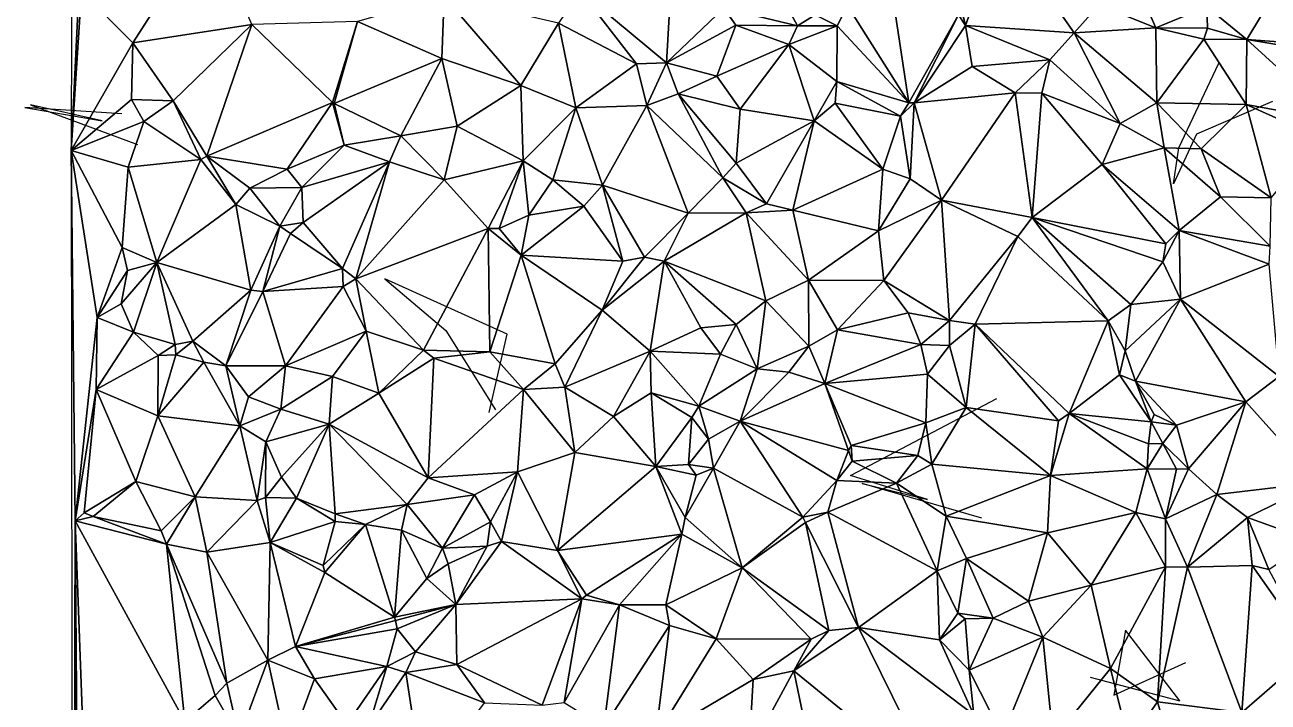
# Model space of a CAD drawing. Header units: metres. Extents: x -15.5 to 15, y -15 to 15.
# Drawn here: x -15.53 to -0.62, y -6.37 to 1.75 of the extents above; entities that cross this region are included whole.
import ezdxf

# ---------------------------------------------------------------- set-up
doc = ezdxf.new("R2010")
doc.units = ezdxf.units.M
doc.layers.add('CRACKS', color=1, linetype='Continuous')
doc.layers.add('STREET_MESH', color=7, linetype='Continuous')

msp = doc.modelspace()

# ---------------------------------------------------------------- linework, layer by layer
at = {"layer": 'CRACKS'}
for points in [[(-0.568, 0.831, 0.1), (-1.476, 0.439, 0.1), (-1.755, -0.157, 0.1), (-1.691, 0.275, 0.1), (-1.209, 1.292, 0.1)], [(-14.371, 0.685, 0.1), (-15.534, 0.759, 0.1), (-14.606, 0.598, 0.1), (-15.465, 0.791, 0.1), (-14.181, 0.317, 0.1)], [(-9.962, -2.895, 0.1), (-9.748, -1.957, 0.1), (-11.215, -1.294, 0.1), (-10.483, -1.914, 0.1), (-9.888, -2.865, 0.1)], [(-4.052, -4.164, 0.1), (-5.489, -3.748, 0.1), (-4.705, -3.939, 0.1), (-5.627, -3.653, 0.1), (-3.874, -2.73, 0.1)], [(-2.755, -6.07, 0.1), (-1.678, -6.352, 0.1), (-2.329, -5.506, 0.1), (-2.471, -6.283, 0.1), (-1.606, -5.893, 0.1)]]:
    msp.add_polyline3d(points, dxfattribs=at)
at = {"layer": 'STREET_MESH'}
for points in [[(-14.835, 3.229), (-14.961, 6.54), (-14.978, 0.244)], [(-14.853, 2.157), (-14.835, 3.229), (-14.978, 0.244)], [(-13.324, 2.963), (-14.853, 2.157), (-14.239, 1.536)], [(-12.812, 1.753), (-13.324, 2.963), (-14.239, 1.536)], [(-7.836, 1.294), (-7.741, 2.971), (-8.87, 2.16)], [(-7.147, 1.952), (-7.741, 2.971), (-7.836, 1.294)], [(-4.25, 1.744), (-3.83, 2.917), (-4.39, 2.313)], [(-4.25, 1.744), (-2.946, 1.656), (-3.83, 2.917)], [(-2.946, 1.656), (-2.651, 1.987), (-3.83, 2.917)], [(-6.266, 1.738), (-6.787, 2.707), (-7.147, 1.952)], [(-6.787, 2.707), (-6.266, 1.738), (-6.054, 1.87)], [(-5.666, 1.98), (-4.93, 0.817), (-5.148, 2.27)], [(-4.93, 0.817), (-4.334, 1.871), (-5.148, 2.27)], [(-4.334, 1.871), (-4.25, 1.744), (-4.39, 2.313)], [(-14.239, 1.536), (-14.853, 2.157), (-14.978, 0.244)], [(-10.505, 2.089), (-11.542, 1.79), (-10.532, 1.346)], [(-9.585, 1.025), (-10.505, 2.089), (-10.532, 1.346)], [(-9.585, 1.025), (-9.132, 1.769), (-10.505, 2.089)], [(-8.87, 2.16), (-9.132, 1.769), (-8.195, 1.281)], [(-7.836, 1.294), (-8.87, 2.16), (-8.195, 1.281)], [(-0.523, 2.164), (-1.353, 1.967), (-0.872, 1.573)], [(0.484, 1.474), (-0.523, 2.164), (-0.872, 1.573)], [(-7.147, 1.952), (-7.836, 1.294), (-7.006, 1.747)], [(-6.266, 1.738), (-7.147, 1.952), (-7.006, 1.747)], [(-6.054, 1.87), (-5.787, 1.738), (-5.666, 1.98)], [(-5.666, 1.98), (-5.787, 1.738), (-4.93, 0.817)], [(-2.946, 1.656), (-1.966, 1.716), (-2.651, 1.987)], [(-1.966, 1.716), (-2.036, 1.879), (-2.651, 1.987)], [(-1.353, 1.967), (-2.036, 1.879), (-1.966, 1.716)], [(-1.347, 1.71), (-1.353, 1.967), (-1.966, 1.716)], [(-1.353, 1.967), (-1.347, 1.71), (-0.872, 1.573)], [(-11.842, 0.82), (-11.542, 1.79), (-12.812, 1.753)], [(-11.542, 1.79), (-11.842, 0.82), (-11.821, 0.809)], [(-10.532, 1.346), (-11.542, 1.79), (-11.821, 0.809)], [(-6.054, 1.87), (-6.266, 1.738), (-5.787, 1.738)], [(-4.334, 1.871), (-4.93, 0.817), (-4.864, 0.817)], [(-4.25, 1.744), (-4.334, 1.871), (-4.864, 0.817)], [(-13.753, 0.841), (-12.812, 1.753), (-14.239, 1.536)], [(-13.351, 0.178), (-12.812, 1.753), (-13.753, 0.841)], [(-13.351, 0.178), (-11.842, 0.82), (-12.812, 1.753)], [(-9.132, 1.769), (-9.585, 1.025), (-8.923, 0.756)], [(-9.132, 1.769), (-8.923, 0.756), (-8.195, 1.281)], [(-7.836, 1.294), (-7.234, 1.135), (-7.006, 1.747)], [(-7.234, 1.135), (-6.367, 1.516), (-7.006, 1.747)], [(-6.367, 1.516), (-6.266, 1.738), (-7.006, 1.747)], [(-5.787, 1.738), (-6.367, 1.516), (-5.792, 1.07)], [(-5.787, 1.738), (-6.266, 1.738), (-6.367, 1.516)], [(-4.93, 0.817), (-5.787, 1.738), (-5.792, 1.07)], [(-4.17, 1.251), (-4.25, 1.744), (-4.864, 0.817)], [(-4.25, 1.744), (-4.17, 1.251), (-3.237, 1.331)], [(-2.946, 1.656), (-4.25, 1.744), (-3.237, 1.331)], [(-2.395, 0.567), (-2.946, 1.656), (-3.237, 1.331)], [(-1.966, 1.716), (-2.946, 1.656), (-1.953, 0.817)], [(-2.946, 1.656), (-2.395, 0.567), (-1.953, 0.817)], [(-1.388, 1.577), (-1.966, 1.716), (-1.953, 0.817)], [(-1.388, 1.577), (-1.347, 1.71), (-1.966, 1.716)], [(-1.347, 1.71), (-1.388, 1.577), (-0.872, 1.573)], [(-14.254, 0.856), (-14.239, 1.536), (-14.978, 0.244)], [(-14.254, 0.856), (-13.753, 0.841), (-14.239, 1.536)], [(-7.234, 1.135), (-6.953, 0.741), (-6.367, 1.516)], [(-6.367, 1.516), (-6.953, 0.741), (-6.065, 0.6)], [(-6.367, 1.516), (-6.065, 0.6), (-5.792, 1.07)], [(-0.88, 0.796), (-1.388, 1.577), (-1.953, 0.817)], [(-0.872, 1.573), (-1.388, 1.577), (-0.88, 0.796)], [(0.201, 0.596), (-0.872, 1.573), (-0.88, 0.796)], [(-0.872, 1.573), (0.201, 0.596), (0.469, 1.349)], [(0.484, 1.474), (-0.872, 1.573), (0.469, 1.349)], [(-11.023, 0.42), (-10.532, 1.346), (-11.821, 0.809)], [(-11.023, 0.42), (-10.348, 0.535), (-10.532, 1.346)], [(-10.348, 0.535), (-9.585, 1.025), (-10.532, 1.346)], [(-8.923, 0.756), (-8.071, 0.784), (-8.195, 1.281)], [(-8.071, 0.784), (-7.836, 1.294), (-8.195, 1.281)], [(-7.836, 1.294), (-8.071, 0.784), (-7.696, 0.922)], [(-7.234, 1.135), (-7.836, 1.294), (-7.696, 0.922)], [(-3.653, 0.934), (-4.17, 1.251), (-4.864, 0.817)], [(-4.17, 1.251), (-3.653, 0.934), (-3.237, 1.331)], [(-3.653, 0.934), (-3.332, 0.932), (-3.237, 1.331)], [(-3.332, 0.932), (-2.395, 0.567), (-3.237, 1.331)], [(-6.953, 0.741), (-7.234, 1.135), (-7.696, 0.922)], [(-6.065, 0.6), (-5.814, 0.813), (-5.792, 1.07)], [(-5.814, 0.813), (-5.027, 0.655), (-5.792, 1.07)], [(-5.027, 0.655), (-4.93, 0.817), (-5.792, 1.07)], [(-9.556, 0.121), (-9.585, 1.025), (-10.348, 0.535)], [(-9.585, 1.025), (-9.556, 0.121), (-8.923, 0.756)], [(-7.696, 0.922), (-8.071, 0.784), (-7.16, -0.082)], [(-7, 0.091), (-7.696, 0.922), (-7.16, -0.082)], [(-6.953, 0.741), (-7.696, 0.922), (-7, 0.091)], [(-3.653, 0.934), (-4.864, 0.817), (-4.538, -0.352)], [(-3.449, -0.558), (-3.653, 0.934), (-4.538, -0.352)], [(-3.653, 0.934), (-3.449, -0.558), (-3.332, 0.932)], [(-3.449, -0.558), (-2.611, 0.075), (-3.332, 0.932)], [(-2.611, 0.075), (-2.395, 0.567), (-3.332, 0.932)], [(-14.105, 0.59), (-14.254, 0.856), (-14.978, 0.244)], [(-14.254, 0.856), (-14.105, 0.59), (-13.753, 0.841)], [(-14.105, 0.59), (-13.423, 0.138), (-13.753, 0.841)], [(-13.423, 0.138), (-13.351, 0.178), (-13.753, 0.841)], [(-11.842, 0.82), (-13.351, 0.178), (-12.386, 0.019)], [(-11.701, 0.309), (-11.842, 0.82), (-12.386, 0.019)], [(-11.842, 0.82), (-11.701, 0.309), (-11.821, 0.809)], [(-11.701, 0.309), (-11.023, 0.42), (-11.821, 0.809)], [(-8.923, 0.756), (-9.556, 0.121), (-9.198, -0.108)], [(-8.605, -0.17), (-8.923, 0.756), (-9.198, -0.108)], [(-8.071, 0.784), (-8.923, 0.756), (-8.605, -0.17)], [(-7.575, -0.507), (-8.071, 0.784), (-8.605, -0.17)], [(-8.071, 0.784), (-7.575, -0.507), (-7.16, -0.082)], [(-5.242, 0.019), (-5.814, 0.813), (-6.065, 0.6)], [(-5.814, 0.813), (-5.242, 0.019), (-5.027, 0.655)], [(-4.93, 0.817), (-5.027, 0.655), (-4.864, 0.817)], [(-5.027, 0.655), (-4.913, -0.096), (-4.864, 0.817)], [(-4.864, 0.817), (-4.913, -0.096), (-4.538, -0.352)], [(-2.395, 0.567), (-1.867, 0.275), (-1.953, 0.817)], [(-1.422, 0.264), (-0.88, 0.796), (-1.953, 0.817)], [(-1.867, 0.275), (-1.422, 0.264), (-1.953, 0.817)], [(-1.422, 0.264), (-0.581, -0.322), (-0.88, 0.796)], [(-0.581, -0.322), (0.019, 0.393), (-0.88, 0.796)], [(0.019, 0.393), (0.201, 0.596), (-0.88, 0.796)], [(-6.953, 0.741), (-7, 0.091), (-6.065, 0.6)], [(-7, 0.091), (-6.636, -0.395), (-6.065, 0.6)], [(-6.636, -0.395), (-6.322, -0.471), (-6.065, 0.6)], [(-6.322, -0.471), (-5.242, 0.019), (-6.065, 0.6)], [(-5.242, 0.019), (-4.913, -0.096), (-5.027, 0.655)], [(-14.293, 0.045), (-14.105, 0.59), (-14.978, 0.244)], [(-13.423, 0.138), (-14.105, 0.59), (-14.293, 0.045)], [(-11.023, 0.42), (-10.502, -0.107), (-10.348, 0.535)], [(-10.502, -0.107), (-9.556, 0.121), (-10.348, 0.535)], [(-2.395, 0.567), (-2.611, 0.075), (-1.867, 0.275)], [(-12.211, -0.201), (-11.701, 0.309), (-12.386, 0.019)], [(-11.701, 0.309), (-12.211, -0.201), (-11.161, 0.109)], [(-11.023, 0.42), (-11.701, 0.309), (-11.161, 0.109)], [(-10.502, -0.107), (-11.023, 0.42), (-11.161, 0.109)], [(-14.96, -14.888), (-14.931, -4.197), (-14.978, 0.244)], [(-14.931, -4.197), (-14.667, -1.758), (-14.978, 0.244)], [(-14.368, -0.918), (-14.293, 0.045), (-14.978, 0.244)], [(-14.667, -1.758), (-14.368, -0.918), (-14.978, 0.244)], [(-13.351, 0.178), (-13.423, 0.138), (-13.004, -0.402)], [(-13.351, 0.178), (-12.834, -0.206), (-12.386, 0.019)], [(-12.834, -0.206), (-13.351, 0.178), (-13.004, -0.402)], [(-2.611, 0.075), (-1.686, -0.715), (-1.867, 0.275)], [(-1.867, 0.275), (-1.686, -0.715), (-1.188, -0.312)], [(-1.422, 0.264), (-1.867, 0.275), (-1.188, -0.312)], [(-0.581, -0.322), (-1.422, 0.264), (-1.188, -0.312)], [(-14.368, -0.918), (-13.95, -1.1), (-14.293, 0.045)], [(-13.95, -1.1), (-13.423, 0.138), (-14.293, 0.045)], [(-13.423, 0.138), (-13.95, -1.1), (-13.004, -0.402)], [(-12.834, -0.206), (-12.211, -0.201), (-12.386, 0.019)], [(-12.211, -0.201), (-12.193, -0.617), (-11.161, 0.109)], [(-11.161, 0.109), (-12.193, -0.617), (-11.722, -1.171)], [(-11.563, -1.294), (-11.161, 0.109), (-11.722, -1.171)], [(-11.563, -1.294), (-10.502, -0.107), (-11.161, 0.109)], [(-9.977, -0.69), (-9.556, 0.121), (-10.502, -0.107)], [(-9.843, -0.689), (-9.556, 0.121), (-9.977, -0.69)], [(-9.843, -0.689), (-9.487, -0.53), (-9.556, 0.121)], [(-9.556, 0.121), (-9.487, -0.53), (-9.198, -0.108)], [(-6.636, -0.395), (-7, 0.091), (-7.16, -0.082)], [(-5.242, 0.019), (-6.322, -0.471), (-5.293, -0.72)], [(-4.913, -0.096), (-5.242, 0.019), (-5.293, -0.72)], [(-1.846, -0.873), (-2.611, 0.075), (-3.449, -0.558)], [(-2.611, 0.075), (-1.846, -0.873), (-1.686, -0.715)], [(-9.977, -0.69), (-10.502, -0.107), (-11.563, -1.294)], [(-9.487, -0.53), (-8.829, -0.424), (-9.198, -0.108)], [(-8.829, -0.424), (-8.605, -0.17), (-9.198, -0.108)], [(-7.575, -0.507), (-6.882, -0.505), (-7.16, -0.082)], [(-6.882, -0.505), (-6.636, -0.395), (-7.16, -0.082)], [(-4.913, -0.096), (-5.293, -0.72), (-4.538, -0.352)], [(-12.473, -0.662), (-12.834, -0.206), (-13.004, -0.402)], [(-12.834, -0.206), (-12.473, -0.662), (-12.211, -0.201)], [(-12.473, -0.662), (-12.193, -0.617), (-12.211, -0.201)], [(-8.829, -0.424), (-8.361, -1.082), (-8.605, -0.17)], [(-7.575, -0.507), (-8.605, -0.17), (-8.099, -1.033)], [(-8.605, -0.17), (-8.361, -1.082), (-8.099, -1.033)], [(-13.95, -1.1), (-12.824, -1.432), (-13.004, -0.402)], [(-12.824, -1.432), (-12.473, -0.662), (-13.004, -0.402)], [(-8.361, -1.082), (-8.829, -0.424), (-9.581, -1.009)], [(-8.829, -0.424), (-9.487, -0.53), (-9.581, -1.009)], [(-6.322, -0.471), (-6.636, -0.395), (-6.882, -0.505)], [(-5.293, -0.72), (-5.228, -1.316), (-4.538, -0.352)], [(-5.228, -1.316), (-4.439, -1.793), (-4.538, -0.352)], [(-3.621, -0.785), (-3.449, -0.558), (-4.538, -0.352)], [(-4.439, -1.793), (-3.621, -0.785), (-4.538, -0.352)], [(-1.188, -0.312), (-1.686, -0.715), (-0.594, -0.904)], [(-0.581, -0.322), (-1.188, -0.312), (-0.594, -0.904)], [(-9.487, -0.53), (-9.843, -0.689), (-9.581, -1.009)], [(-7.866, -1.084), (-7.575, -0.507), (-8.099, -1.033)], [(-7.866, -1.084), (-6.644, -1.556), (-6.882, -0.505)], [(-7.575, -0.507), (-7.866, -1.084), (-6.882, -0.505)], [(-6.322, -0.471), (-6.882, -0.505), (-6.133, -1.311)], [(-6.882, -0.505), (-6.644, -1.556), (-6.133, -1.311)], [(-5.293, -0.72), (-6.322, -0.471), (-6.133, -1.311)], [(-2.537, -1.798), (-3.449, -0.558), (-3.621, -0.785)], [(-1.846, -0.873), (-3.449, -0.558), (-1.882, -1.092)], [(-3.449, -0.558), (-2.267, -1.603), (-1.882, -1.092)], [(-2.537, -1.798), (-2.267, -1.603), (-3.449, -0.558)], [(-12.473, -0.662), (-12.824, -1.432), (-12.677, -1.445)], [(-12.347, -0.751), (-12.473, -0.662), (-12.677, -1.445)], [(-12.473, -0.662), (-12.347, -0.751), (-12.193, -0.617)], [(-12.193, -0.617), (-12.347, -0.751), (-11.722, -1.171)], [(-10.751, -2.15), (-9.977, -0.69), (-11.563, -1.294)], [(-9.955, -2.169), (-9.977, -0.69), (-10.751, -2.15)], [(-9.843, -0.689), (-9.977, -0.69), (-9.581, -1.009)], [(-9.977, -0.69), (-9.955, -2.169), (-9.581, -1.009)], [(-5.228, -1.316), (-5.293, -0.72), (-6.133, -1.311)], [(-1.67, -1.537), (-1.686, -0.715), (-1.882, -1.092)], [(-1.686, -0.715), (-1.846, -0.873), (-1.882, -1.092)], [(-1.686, -0.715), (-0.608, -1.12), (-0.594, -0.904)], [(-0.608, -1.12), (-1.686, -0.715), (-1.67, -1.537)], [(-12.347, -0.751), (-12.677, -1.445), (-11.722, -1.171)], [(-4.439, -1.793), (-4.133, -1.836), (-3.621, -0.785)], [(-4.133, -1.836), (-2.537, -1.798), (-3.621, -0.785)], [(-14.301, -1.193), (-14.368, -0.918), (-14.667, -1.758)], [(-13.95, -1.1), (-14.368, -0.918), (-14.301, -1.193)], [(-9.955, -2.169), (-9.171, -2.315), (-9.581, -1.009)], [(-9.581, -1.009), (-9.171, -2.315), (-8.607, -1.669)], [(-8.361, -1.082), (-9.581, -1.009), (-8.607, -1.669)], [(-7.866, -1.084), (-8.099, -1.033), (-8.607, -1.669)], [(-8.099, -1.033), (-8.361, -1.082), (-8.607, -1.669)], [(-14.378, -1.592), (-13.95, -1.1), (-14.301, -1.193)], [(-13.95, -1.1), (-14.378, -1.592), (-14.232, -1.935)], [(-13.73, -2.083), (-13.95, -1.1), (-14.232, -1.935)], [(-12.824, -1.432), (-13.95, -1.1), (-13.519, -2.042)], [(-13.95, -1.1), (-13.73, -2.083), (-13.519, -2.042)], [(-12.677, -1.445), (-11.715, -1.387), (-11.722, -1.171)], [(-11.715, -1.387), (-11.563, -1.294), (-11.722, -1.171)], [(-8.03, -2.161), (-7.866, -1.084), (-8.607, -1.669)], [(-7.866, -1.084), (-8.03, -2.161), (-7.423, -1.88)], [(-7.002, -1.841), (-7.866, -1.084), (-7.423, -1.88)], [(-6.644, -1.556), (-7.866, -1.084), (-7.002, -1.841)], [(-2.267, -1.603), (-1.67, -1.537), (-1.882, -1.092)], [(-0.486, -2.464), (-0.608, -1.12), (-1.67, -1.537)], [(-14.378, -1.592), (-14.301, -1.193), (-14.667, -1.758)], [(-11.563, -1.294), (-11.715, -1.387), (-11.441, -1.922)], [(-10.751, -2.15), (-11.563, -1.294), (-11.441, -1.922)], [(-6.644, -1.556), (-6.127, -2.103), (-6.133, -1.311)], [(-6.127, -2.103), (-5.783, -1.904), (-6.133, -1.311)], [(-5.783, -1.904), (-5.228, -1.316), (-6.133, -1.311)], [(-5.783, -1.904), (-4.938, -1.7), (-5.228, -1.316)], [(-4.938, -1.7), (-4.439, -1.793), (-5.228, -1.316)], [(-13.124, -2.338), (-12.824, -1.432), (-13.519, -2.042)], [(-12.824, -1.432), (-13.124, -2.338), (-12.677, -1.445)], [(-13.124, -2.338), (-12.407, -2.336), (-12.677, -1.445)], [(-12.407, -2.336), (-11.715, -1.387), (-12.677, -1.445)], [(-11.715, -1.387), (-12.407, -2.336), (-11.441, -1.922)], [(-14.232, -1.935), (-14.378, -1.592), (-14.667, -1.758)], [(-6.644, -1.556), (-7.002, -1.841), (-6.747, -2.375)], [(-6.127, -2.103), (-6.644, -1.556), (-6.747, -2.375)], [(-2.332, -2.158), (-2.267, -1.603), (-2.537, -1.798)], [(-2.332, -2.158), (-2.211, -2.521), (-1.67, -1.537)], [(-2.267, -1.603), (-2.332, -2.158), (-1.67, -1.537)], [(-1.67, -1.537), (-2.211, -2.521), (-0.887, -2.77)], [(-0.486, -2.464), (-1.67, -1.537), (-0.887, -2.77)], [(-14.677, -2.62), (-14.667, -1.758), (-14.931, -4.197)], [(-14.677, -2.62), (-14.232, -1.935), (-14.667, -1.758)], [(-9.171, -2.315), (-9.056, -2.593), (-8.607, -1.669)], [(-9.056, -2.593), (-8.03, -2.161), (-8.607, -1.669)], [(-4.786, -2.08), (-4.938, -1.7), (-5.783, -1.904)], [(-4.439, -1.793), (-4.938, -1.7), (-4.786, -2.08)], [(-13.936, -2.214), (-14.232, -1.935), (-14.677, -2.62)], [(-13.73, -2.083), (-14.232, -1.935), (-13.936, -2.214)], [(-11.441, -1.922), (-12.407, -2.336), (-11.841, -2.464)], [(-11.286, -2.666), (-11.441, -1.922), (-11.841, -2.464)], [(-11.286, -2.666), (-10.751, -2.15), (-11.441, -1.922)], [(-8.03, -2.161), (-7.187, -2.199), (-7.423, -1.88)], [(-7.187, -2.199), (-7.002, -1.841), (-7.423, -1.88)], [(-7.002, -1.841), (-7.187, -2.199), (-6.747, -2.375)], [(-5.783, -1.904), (-6.127, -2.103), (-5.937, -2.549)], [(-4.786, -2.08), (-5.783, -1.904), (-5.937, -2.549)], [(-4.442, -2.095), (-4.439, -1.793), (-4.786, -2.08)], [(-4.439, -1.793), (-4.442, -2.095), (-4.133, -1.836)], [(-4.133, -1.836), (-4.442, -2.095), (-4.243, -2.837)], [(-3.134, -2.996), (-4.133, -1.836), (-4.243, -2.837)], [(-4.133, -1.836), (-3.005, -2.907), (-2.537, -1.798)], [(-3.005, -2.907), (-4.133, -1.836), (-3.134, -2.996)], [(-2.537, -1.798), (-3.005, -2.907), (-2.4, -2.447)], [(-2.332, -2.158), (-2.537, -1.798), (-2.4, -2.447)], [(-13.724, -2.207), (-13.73, -2.083), (-13.936, -2.214)], [(-13.73, -2.083), (-13.724, -2.207), (-13.519, -2.042)], [(-13.724, -2.207), (-13.388, -2.292), (-13.519, -2.042)], [(-13.388, -2.292), (-13.124, -2.338), (-13.519, -2.042)], [(-4.703, -2.439), (-4.786, -2.08), (-5.937, -2.549)], [(-4.442, -2.095), (-4.786, -2.08), (-4.703, -2.439)], [(-13.937, -2.937), (-13.936, -2.214), (-14.677, -2.62)], [(-13.937, -2.937), (-13.724, -2.207), (-13.936, -2.214)], [(-13.724, -2.207), (-13.937, -2.937), (-13.388, -2.292)], [(-10.751, -2.15), (-11.286, -2.666), (-10.629, -2.245)], [(-9.955, -2.169), (-10.751, -2.15), (-10.629, -2.245)], [(-9.553, -2.622), (-9.955, -2.169), (-10.629, -2.245)], [(-9.171, -2.315), (-9.955, -2.169), (-9.553, -2.622)], [(-8.03, -2.161), (-9.056, -2.593), (-8.473, -2.946)], [(-8.02, -2.659), (-8.03, -2.161), (-8.473, -2.946)], [(-7.187, -2.199), (-8.03, -2.161), (-7.449, -2.819)], [(-8.03, -2.161), (-8.02, -2.659), (-7.449, -2.819)], [(-6.747, -2.375), (-7.187, -2.199), (-7.449, -2.819)], [(-6.37, -2.414), (-6.127, -2.103), (-6.747, -2.375)], [(-6.127, -2.103), (-6.37, -2.414), (-5.937, -2.549)], [(-4.442, -2.095), (-4.703, -2.439), (-4.243, -2.837)], [(-2.211, -2.521), (-2.332, -2.158), (-2.4, -2.447)], [(-13.937, -2.937), (-12.954, -3.058), (-13.388, -2.292)], [(-12.954, -3.058), (-13.124, -2.338), (-13.388, -2.292)], [(-12.407, -2.336), (-13.124, -2.338), (-12.85, -2.708)], [(-13.124, -2.338), (-12.954, -3.058), (-12.85, -2.708)], [(-12.407, -2.336), (-12.85, -2.708), (-12.464, -2.858)], [(-11.841, -2.464), (-12.407, -2.336), (-12.464, -2.858)], [(-11.286, -2.666), (-10.697, -3.68), (-10.629, -2.245)], [(-10.697, -3.68), (-9.553, -2.622), (-10.629, -2.245)], [(-9.056, -2.593), (-9.171, -2.315), (-9.553, -2.622)], [(-6.953, -3), (-6.747, -2.375), (-7.449, -2.819)], [(-6.953, -3), (-6.37, -2.414), (-6.747, -2.375)], [(-11.881, -3.036), (-11.841, -2.464), (-12.464, -2.858)], [(-11.881, -3.036), (-11.286, -2.666), (-11.841, -2.464)], [(-5.937, -2.549), (-6.37, -2.414), (-6.953, -3)], [(-4.724, -3.022), (-4.703, -2.439), (-5.937, -2.549)], [(-4.703, -2.439), (-4.724, -3.022), (-4.243, -2.837)], [(-3.005, -2.907), (-2.022, -3.009), (-2.4, -2.447)], [(-2.022, -3.009), (-2.211, -2.521), (-2.4, -2.447)], [(-0.887, -2.77), (-2.211, -2.521), (-1.716, -3.05)], [(-2.211, -2.521), (-1.984, -2.92), (-1.716, -3.05)], [(-2.022, -3.009), (-1.984, -2.92), (-2.211, -2.521)], [(-0.486, -2.464), (-0.887, -2.77), (-0.017, -3.735)], [(-14.823, -4.099), (-14.677, -2.62), (-14.931, -4.197)], [(-14.823, -4.099), (-14.204, -3.725), (-14.677, -2.62)], [(-14.204, -3.725), (-13.937, -2.937), (-14.677, -2.62)], [(-11.286, -2.666), (-11.881, -3.036), (-10.697, -3.68)], [(-9.624, -3.608), (-9.553, -2.622), (-10.697, -3.68)], [(-9.553, -2.622), (-9.624, -3.608), (-8.936, -3.376)], [(-9.056, -2.593), (-9.553, -2.622), (-8.936, -3.376)], [(-8.473, -2.946), (-9.056, -2.593), (-8.936, -3.376)], [(-7.966, -3.542), (-8.02, -2.659), (-8.473, -2.946)], [(-8.02, -2.659), (-7.534, -2.957), (-7.449, -2.819)], [(-7.966, -3.542), (-7.534, -2.957), (-8.02, -2.659)], [(-5.651, -3.354), (-5.937, -2.549), (-6.953, -3)], [(-5.937, -2.549), (-5.651, -3.354), (-5.62, -3.294)], [(-4.724, -3.022), (-5.937, -2.549), (-5.62, -3.294)], [(-12.85, -2.708), (-12.954, -3.058), (-12.464, -2.858)], [(-7.534, -2.957), (-7.334, -3.215), (-7.449, -2.819)], [(-7.334, -3.215), (-6.953, -3), (-7.449, -2.819)], [(-1.574, -3.573), (-0.887, -2.77), (-1.716, -3.05)], [(-0.887, -2.77), (-1.574, -3.573), (-1.233, -3.878)], [(-0.017, -3.735), (-0.887, -2.77), (-1.233, -3.878)], [(-13.937, -2.937), (-14.204, -3.725), (-13.492, -3.906)], [(-12.954, -3.058), (-13.937, -2.937), (-13.492, -3.906)], [(-12.954, -3.058), (-12.643, -3.247), (-12.464, -2.858)], [(-12.643, -3.247), (-11.881, -3.036), (-12.464, -2.858)], [(-7.966, -3.542), (-8.473, -2.946), (-8.936, -3.376)], [(-7.966, -3.542), (-7.574, -3.52), (-7.534, -2.957)], [(-7.534, -2.957), (-7.574, -3.52), (-7.334, -3.215)], [(-4.724, -3.022), (-4.654, -3.516), (-4.243, -2.837)], [(-4.654, -3.516), (-3.229, -3.652), (-4.243, -2.837)], [(-3.229, -3.652), (-3.134, -2.996), (-4.243, -2.837)], [(-3.229, -3.652), (-3.005, -2.907), (-3.134, -2.996)], [(-3.005, -2.907), (-3.229, -3.652), (-2.069, -3.57)], [(-2.052, -3.274), (-3.005, -2.907), (-2.069, -3.57)], [(-2.052, -3.274), (-2.022, -3.009), (-3.005, -2.907)], [(-1.984, -2.92), (-2.022, -3.009), (-1.716, -3.05)], [(-12.747, -3.953), (-12.954, -3.058), (-13.492, -3.906)], [(-12.954, -3.058), (-12.747, -3.953), (-12.643, -3.247)], [(-11.881, -3.036), (-12.643, -3.247), (-12.453, -3.672)], [(-11.881, -3.036), (-12.453, -3.672), (-12.274, -3.925)], [(-11.812, -4.112), (-11.881, -3.036), (-12.274, -3.925)], [(-11.881, -3.036), (-10.947, -3.998), (-10.697, -3.68)], [(-11.812, -4.112), (-10.947, -3.998), (-11.881, -3.036)], [(-7.334, -3.215), (-7.274, -3.565), (-6.953, -3)], [(-7.274, -3.565), (-6.202, -4.15), (-6.953, -3)], [(-5.651, -3.354), (-6.953, -3), (-5.793, -3.71)], [(-6.953, -3), (-6.202, -4.15), (-5.793, -3.71)], [(-4.724, -3.022), (-5.62, -3.294), (-4.819, -3.412)], [(-4.654, -3.516), (-4.724, -3.022), (-4.819, -3.412)], [(-2.022, -3.009), (-2.052, -3.274), (-1.881, -3.267)], [(-2.022, -3.009), (-1.881, -3.267), (-1.716, -3.05)], [(-1.881, -3.267), (-1.574, -3.573), (-1.716, -3.05)], [(-12.747, -3.953), (-12.647, -3.916), (-12.643, -3.247)], [(-12.643, -3.247), (-12.647, -3.916), (-12.453, -3.672)], [(-7.574, -3.52), (-7.274, -3.565), (-7.334, -3.215)], [(-1.718, -3.575), (-1.881, -3.267), (-2.069, -3.57)], [(-1.881, -3.267), (-2.052, -3.274), (-2.069, -3.57)], [(-1.718, -3.575), (-1.574, -3.573), (-1.881, -3.267)], [(-9.624, -3.608), (-9.142, -4.551), (-8.936, -3.376)], [(-9.142, -4.551), (-7.966, -3.542), (-8.936, -3.376)], [(-5.61, -3.479), (-5.651, -3.354), (-5.793, -3.71)], [(-5.651, -3.354), (-5.61, -3.479), (-5.62, -3.294)], [(-5.62, -3.294), (-5.61, -3.479), (-4.819, -3.412)], [(-5.61, -3.479), (-5.076, -3.742), (-4.819, -3.412)], [(-5.076, -3.742), (-4.654, -3.516), (-4.819, -3.412)], [(-7.651, -4.356), (-7.966, -3.542), (-9.142, -4.551)], [(-7.574, -3.52), (-7.966, -3.542), (-7.48, -3.648)], [(-7.966, -3.542), (-7.612, -4.157), (-7.48, -3.648)], [(-7.612, -4.157), (-7.966, -3.542), (-7.651, -4.356)], [(-7.612, -4.157), (-7.274, -3.565), (-7.48, -3.648)], [(-7.274, -3.565), (-7.612, -4.157), (-6.928, -4.76)], [(-7.274, -3.565), (-7.574, -3.52), (-7.48, -3.648)], [(-6.202, -4.15), (-7.274, -3.565), (-6.928, -4.76)], [(-5.076, -3.742), (-5.61, -3.479), (-5.793, -3.71)], [(-5.076, -3.742), (-4.481, -4.141), (-4.654, -3.516)], [(-4.654, -3.516), (-4.481, -4.141), (-3.229, -3.652)], [(-2.069, -3.57), (-3.229, -3.652), (-2.204, -4.095)], [(-1.851, -4.173), (-2.069, -3.57), (-2.204, -4.095)], [(-1.718, -3.575), (-2.069, -3.57), (-1.851, -4.173)], [(-1.233, -3.878), (-1.574, -3.573), (-1.851, -4.173)], [(-1.574, -3.573), (-1.718, -3.575), (-1.851, -4.173)], [(-14.823, -4.099), (-14.714, -4.142), (-14.204, -3.725)], [(-14.714, -4.142), (-13.9, -4.316), (-14.204, -3.725)], [(-14.204, -3.725), (-13.9, -4.316), (-13.492, -3.906)], [(-12.453, -3.672), (-12.647, -3.916), (-12.274, -3.925)], [(-10.947, -3.998), (-10.138, -3.882), (-10.697, -3.68)], [(-10.138, -3.882), (-9.624, -3.608), (-10.697, -3.68)], [(-10.138, -3.882), (-9.948, -4.207), (-9.624, -3.608)], [(-9.624, -3.608), (-9.948, -4.207), (-9.816, -4.441)], [(-9.142, -4.551), (-9.624, -3.608), (-9.816, -4.441)], [(-6.202, -4.15), (-5.899, -4.092), (-5.793, -3.71)], [(-5.899, -4.092), (-5.076, -3.742), (-5.793, -3.71)], [(-4.481, -4.141), (-3.267, -4.34), (-3.229, -3.652)], [(-3.229, -3.652), (-3.267, -4.34), (-2.204, -4.095)], [(-5.076, -3.742), (-5.899, -4.092), (-4.587, -4.793)], [(-4.481, -4.141), (-5.076, -3.742), (-4.587, -4.793)], [(-0.017, -3.735), (-1.233, -3.878), (-0.867, -4.155)], [(-0.102, -4.43), (-0.017, -3.735), (-0.867, -4.155)], [(-13.492, -3.906), (-13.9, -4.316), (-13.833, -4.475)], [(-13.492, -3.906), (-13.833, -4.475), (-13.349, -4.569)], [(-12.747, -3.953), (-13.492, -3.906), (-13.349, -4.569)], [(-12.591, -4.455), (-12.747, -3.953), (-13.349, -4.569)], [(-12.647, -3.916), (-12.747, -3.953), (-12.591, -4.455)], [(-12.274, -3.925), (-12.647, -3.916), (-12.591, -4.455)], [(-11.811, -4.203), (-12.274, -3.925), (-12.591, -4.455)], [(-11.811, -4.203), (-11.812, -4.112), (-12.274, -3.925)], [(-10.947, -3.998), (-11.812, -4.112), (-11.449, -4.239)], [(-11.014, -4.307), (-10.947, -3.998), (-11.449, -4.239)], [(-11.014, -4.307), (-10.522, -4.523), (-10.947, -3.998)], [(-10.947, -3.998), (-10.522, -4.523), (-10.138, -3.882)], [(-10.522, -4.523), (-9.948, -4.207), (-10.138, -3.882)], [(-1.233, -3.878), (-1.851, -4.173), (-1.586, -4.749)], [(-1.233, -3.878), (-1.586, -4.749), (-0.867, -4.155)], [(-14.714, -4.142), (-14.823, -4.099), (-14.931, -4.197)], [(-13.833, -4.475), (-14.714, -4.142), (-14.931, -4.197)], [(-13.9, -4.316), (-14.714, -4.142), (-13.833, -4.475)], [(-11.812, -4.112), (-11.811, -4.203), (-11.449, -4.239)], [(-7.612, -4.157), (-7.651, -4.356), (-6.928, -4.76)], [(-6.168, -4.215), (-6.202, -4.15), (-6.928, -4.76)], [(-6.168, -4.215), (-5.899, -4.092), (-6.202, -4.15)], [(-5.899, -4.092), (-6.168, -4.215), (-5.531, -5.472)], [(-4.587, -4.793), (-5.899, -4.092), (-5.531, -5.472)], [(-4.481, -4.141), (-4.587, -4.793), (-4.239, -4.646)], [(-3.267, -4.34), (-4.481, -4.141), (-4.239, -4.646)], [(-3.267, -4.34), (-2.741, -4.968), (-2.204, -4.095)], [(-2.741, -4.968), (-1.851, -4.746), (-2.204, -4.095)], [(-1.851, -4.746), (-1.851, -4.173), (-2.204, -4.095)], [(-1.851, -4.173), (-1.851, -4.746), (-1.586, -4.749)], [(-1.586, -4.749), (-0.811, -4.732), (-0.867, -4.155)], [(-0.811, -4.732), (-0.611, -4.778), (-0.867, -4.155)], [(-0.611, -4.778), (-0.102, -4.43), (-0.867, -4.155)], [(-14.89, -9.329), (-14.931, -4.197), (-14.96, -14.888)], [(-14.931, -4.197), (-14.89, -9.329), (-14.823, -7.113)], [(-13.614, -6.599), (-14.931, -4.197), (-14.823, -7.113)], [(-13.614, -6.599), (-13.833, -4.475), (-14.931, -4.197)], [(-11.954, -4.73), (-11.811, -4.203), (-12.591, -4.455)], [(-11.811, -4.203), (-11.954, -4.73), (-11.449, -4.239)], [(-11.954, -4.73), (-11.936, -4.814), (-11.449, -4.239)], [(-11.449, -4.239), (-11.936, -4.814), (-11.098, -5.348)], [(-11.014, -4.307), (-11.449, -4.239), (-11.098, -5.348)], [(-10.711, -4.885), (-11.014, -4.307), (-11.098, -5.348)], [(-10.522, -4.523), (-11.014, -4.307), (-10.711, -4.885)], [(-9.948, -4.207), (-10.522, -4.523), (-9.986, -4.499)], [(-9.948, -4.207), (-9.986, -4.499), (-9.816, -4.441)], [(-5.888, -5.511), (-6.168, -4.215), (-6.928, -4.76)], [(-6.168, -4.215), (-5.888, -5.511), (-5.531, -5.472)], [(-12.62, -5.865), (-12.591, -4.455), (-13.349, -4.569)], [(-12.62, -5.865), (-12.288, -5.7), (-12.591, -4.455)], [(-12.288, -5.7), (-11.936, -4.814), (-12.591, -4.455)], [(-11.936, -4.814), (-11.954, -4.73), (-12.591, -4.455)], [(-10.362, -5.2), (-8.853, -5.129), (-9.816, -4.441)], [(-9.986, -4.499), (-10.362, -5.2), (-9.816, -4.441)], [(-8.853, -5.129), (-9.142, -4.551), (-9.816, -4.441)], [(-8.794, -5.085), (-7.651, -4.356), (-9.142, -4.551)], [(-7.651, -4.356), (-8.794, -5.085), (-8.398, -5.201)], [(-7.843, -5.201), (-7.651, -4.356), (-8.398, -5.201)], [(-6.928, -4.76), (-7.651, -4.356), (-7.843, -5.201)], [(-3.493, -5.16), (-3.267, -4.34), (-4.239, -4.646)], [(-3.267, -4.34), (-3.493, -5.16), (-2.741, -4.968)], [(-13.833, -4.475), (-13.109, -6.142), (-13.349, -4.569)], [(-13.614, -6.599), (-13.252, -6.287), (-13.833, -4.475)], [(-13.252, -6.287), (-13.109, -6.142), (-13.833, -4.475)], [(-13.109, -6.142), (-12.62, -5.865), (-13.349, -4.569)], [(-10.457, -4.709), (-10.522, -4.523), (-10.711, -4.885)], [(-9.986, -4.499), (-10.522, -4.523), (-10.457, -4.709)], [(-9.986, -4.499), (-10.457, -4.709), (-10.362, -5.2)], [(-8.853, -5.129), (-8.794, -5.085), (-9.142, -4.551)], [(-10.457, -4.709), (-10.711, -4.885), (-10.362, -5.2)], [(-7.24, -5.609), (-6.928, -4.76), (-7.843, -5.201)], [(-6.928, -4.76), (-7.24, -5.609), (-6.102, -5.613)], [(-5.888, -5.511), (-6.928, -4.76), (-6.102, -5.613)], [(-4.239, -4.646), (-4.587, -4.793), (-4.342, -5.302)], [(-4.239, -4.646), (-4.342, -5.302), (-3.916, -5.363)], [(-3.493, -5.16), (-4.239, -4.646), (-3.916, -5.363)], [(-1.851, -4.746), (-2.741, -4.968), (-2.511, -5.964)], [(-1.945, -6.363), (-1.851, -4.746), (-2.511, -5.964)], [(-1.851, -4.746), (-1.945, -6.363), (-1.586, -4.749)], [(-1.945, -6.363), (-0.934, -6.494), (-1.586, -4.749)], [(-0.934, -6.494), (-0.811, -4.732), (-1.586, -4.749)], [(-0.811, -4.732), (-0.934, -6.494), (-0.085, -5.757)], [(-0.611, -4.778), (-0.811, -4.732), (-0.085, -5.757)], [(-11.936, -4.814), (-12.288, -5.7), (-11.098, -5.348)], [(-10.362, -5.2), (-10.711, -4.885), (-11.098, -5.348)], [(-4.559, -5.621), (-4.587, -4.793), (-5.531, -5.472)], [(-4.587, -4.793), (-4.559, -5.621), (-4.342, -5.302)], [(-2.741, -4.968), (-3.493, -5.16), (-3.321, -5.591)], [(-2.741, -4.968), (-3.321, -5.591), (-2.511, -5.964)], [(-11.088, -5.39), (-10.362, -5.2), (-11.098, -5.348)], [(-11.088, -5.39), (-11.069, -5.489), (-10.362, -5.2)], [(-11.069, -5.489), (-10.848, -5.767), (-10.362, -5.2)], [(-10.362, -5.2), (-10.848, -5.767), (-10.35, -5.919)], [(-8.853, -5.129), (-10.362, -5.2), (-10.35, -5.919)], [(-9.327, -6.405), (-8.853, -5.129), (-10.35, -5.919)], [(-9.327, -6.405), (-9.062, -6.373), (-8.853, -5.129)], [(-8.853, -5.129), (-9.062, -6.373), (-8.398, -5.201)], [(-9.062, -6.373), (-8.587, -6.669), (-8.398, -5.201)], [(-8.794, -5.085), (-8.853, -5.129), (-8.398, -5.201)], [(-8.587, -6.669), (-7.799, -5.448), (-8.398, -5.201)], [(-7.799, -5.448), (-7.843, -5.201), (-8.398, -5.201)], [(-7.799, -5.448), (-7.24, -5.609), (-7.843, -5.201)], [(-3.321, -5.591), (-3.493, -5.16), (-3.916, -5.363)], [(-12.288, -5.7), (-11.088, -5.39), (-11.098, -5.348)], [(-4.559, -5.621), (-4.252, -5.371), (-4.342, -5.302)], [(-4.342, -5.302), (-4.252, -5.371), (-3.916, -5.363)], [(-4.252, -5.371), (-4.205, -5.985), (-3.916, -5.363)], [(-4.205, -5.985), (-3.321, -5.591), (-3.916, -5.363)], [(-11.069, -5.489), (-11.088, -5.39), (-12.288, -5.7)], [(-11.069, -5.489), (-12.288, -5.7), (-11.193, -5.941)], [(-10.848, -5.767), (-11.069, -5.489), (-11.193, -5.941)], [(-7.799, -5.448), (-8.587, -6.669), (-7.97, -6.787)], [(-7.24, -5.609), (-7.799, -5.448), (-7.97, -6.787)], [(-4.582, -7.404), (-5.531, -5.472), (-6.308, -5.992)], [(-5.531, -5.472), (-5.888, -5.511), (-6.308, -5.992)], [(-5.888, -5.511), (-6.102, -5.613), (-6.308, -5.992)], [(-4.151, -6.52), (-5.531, -5.472), (-4.582, -7.404)], [(-4.151, -6.52), (-4.559, -5.621), (-5.531, -5.472)], [(-4.252, -5.371), (-4.559, -5.621), (-4.205, -5.985)], [(-6.798, -6.098), (-7.24, -5.609), (-7.97, -6.787)], [(-6.102, -5.613), (-7.24, -5.609), (-6.798, -6.098)], [(-6.102, -5.613), (-6.798, -6.098), (-6.308, -5.992)], [(-4.559, -5.621), (-4.151, -6.52), (-4.205, -5.985)], [(-3.804, -6.774), (-3.321, -5.591), (-4.205, -5.985)], [(-3.321, -5.591), (-3.804, -6.774), (-3.196, -6.816)], [(-2.511, -5.964), (-3.321, -5.591), (-3.196, -6.816)], [(-12.288, -5.7), (-12.62, -5.865), (-12.058, -6.09)], [(-11.193, -5.941), (-12.288, -5.7), (-12.058, -6.09)], [(-10.965, -6.015), (-10.848, -5.767), (-11.193, -5.941)], [(-10.848, -5.767), (-10.965, -6.015), (-10.35, -5.919)], [(-0.934, -6.494), (-0.67, -7.103), (-0.085, -5.757)], [(-0.67, -7.103), (-0.304, -7.322), (-0.085, -5.757)], [(-12.62, -5.865), (-13.109, -6.142), (-12.963, -6.792)], [(-12.62, -5.865), (-12.963, -6.792), (-12.378, -6.954)], [(-12.62, -5.865), (-12.378, -6.954), (-12.058, -6.09)], [(-11.67, -6.635), (-11.193, -5.941), (-12.058, -6.09)], [(-11.67, -6.635), (-11.413, -6.669), (-11.193, -5.941)], [(-11.413, -6.669), (-10.965, -6.015), (-11.193, -5.941)], [(-10.965, -6.015), (-10.019, -6.376), (-10.35, -5.919)], [(-10.019, -6.376), (-9.327, -6.405), (-10.35, -5.919)], [(-2.291, -6.855), (-2.511, -5.964), (-3.196, -6.816)], [(-2.291, -6.855), (-1.945, -6.363), (-2.511, -5.964)], [(-12.378, -6.954), (-11.67, -6.635), (-12.058, -6.09)], [(-10.965, -6.015), (-11.413, -6.669), (-10.757, -7.365)], [(-10.019, -6.376), (-10.965, -6.015), (-10.757, -7.365)], [(-6.849, -6.99), (-6.798, -6.098), (-7.97, -6.787)], [(-6.798, -6.098), (-6.849, -6.99), (-6.308, -5.992)], [(-6.849, -6.99), (-5.961, -7.672), (-6.308, -5.992)], [(-5.961, -7.672), (-4.582, -7.404), (-6.308, -5.992)], [(-4.151, -6.52), (-3.804, -6.774), (-4.205, -5.985)], [(-13.109, -6.142), (-13.252, -6.287), (-12.963, -6.792)], [(-13.252, -6.287), (-13.614, -6.599), (-12.963, -6.792)], [(-2.291, -6.855), (-1.772, -6.964), (-1.945, -6.363)], [(-1.945, -6.363), (-1.772, -6.964), (-0.934, -6.494)]]:
    msp.add_3dface(points, dxfattribs=at)

doc.saveas('drawing.dxf')
